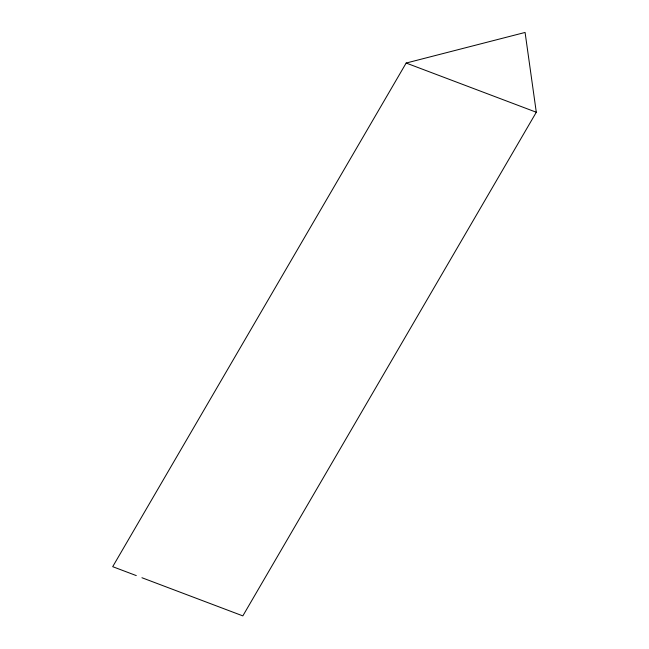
<?xml version="1.0" encoding="UTF-8"?>
<svg xmlns="http://www.w3.org/2000/svg" width="649" height="649" viewBox="0 0 649 649"><rect width="100%" height="100%" fill="white"/><g stroke="black" fill="none" stroke-linecap="round" stroke-linejoin="round"><path stroke-width="0.97" d="M141.936 577.732L242.84 615.885L536.301 112.245L525.082 32.45L406.16 63.042L112.699 566.674L136.274 575.59M406.16 63.042L536.301 112.245"/></g></svg>
